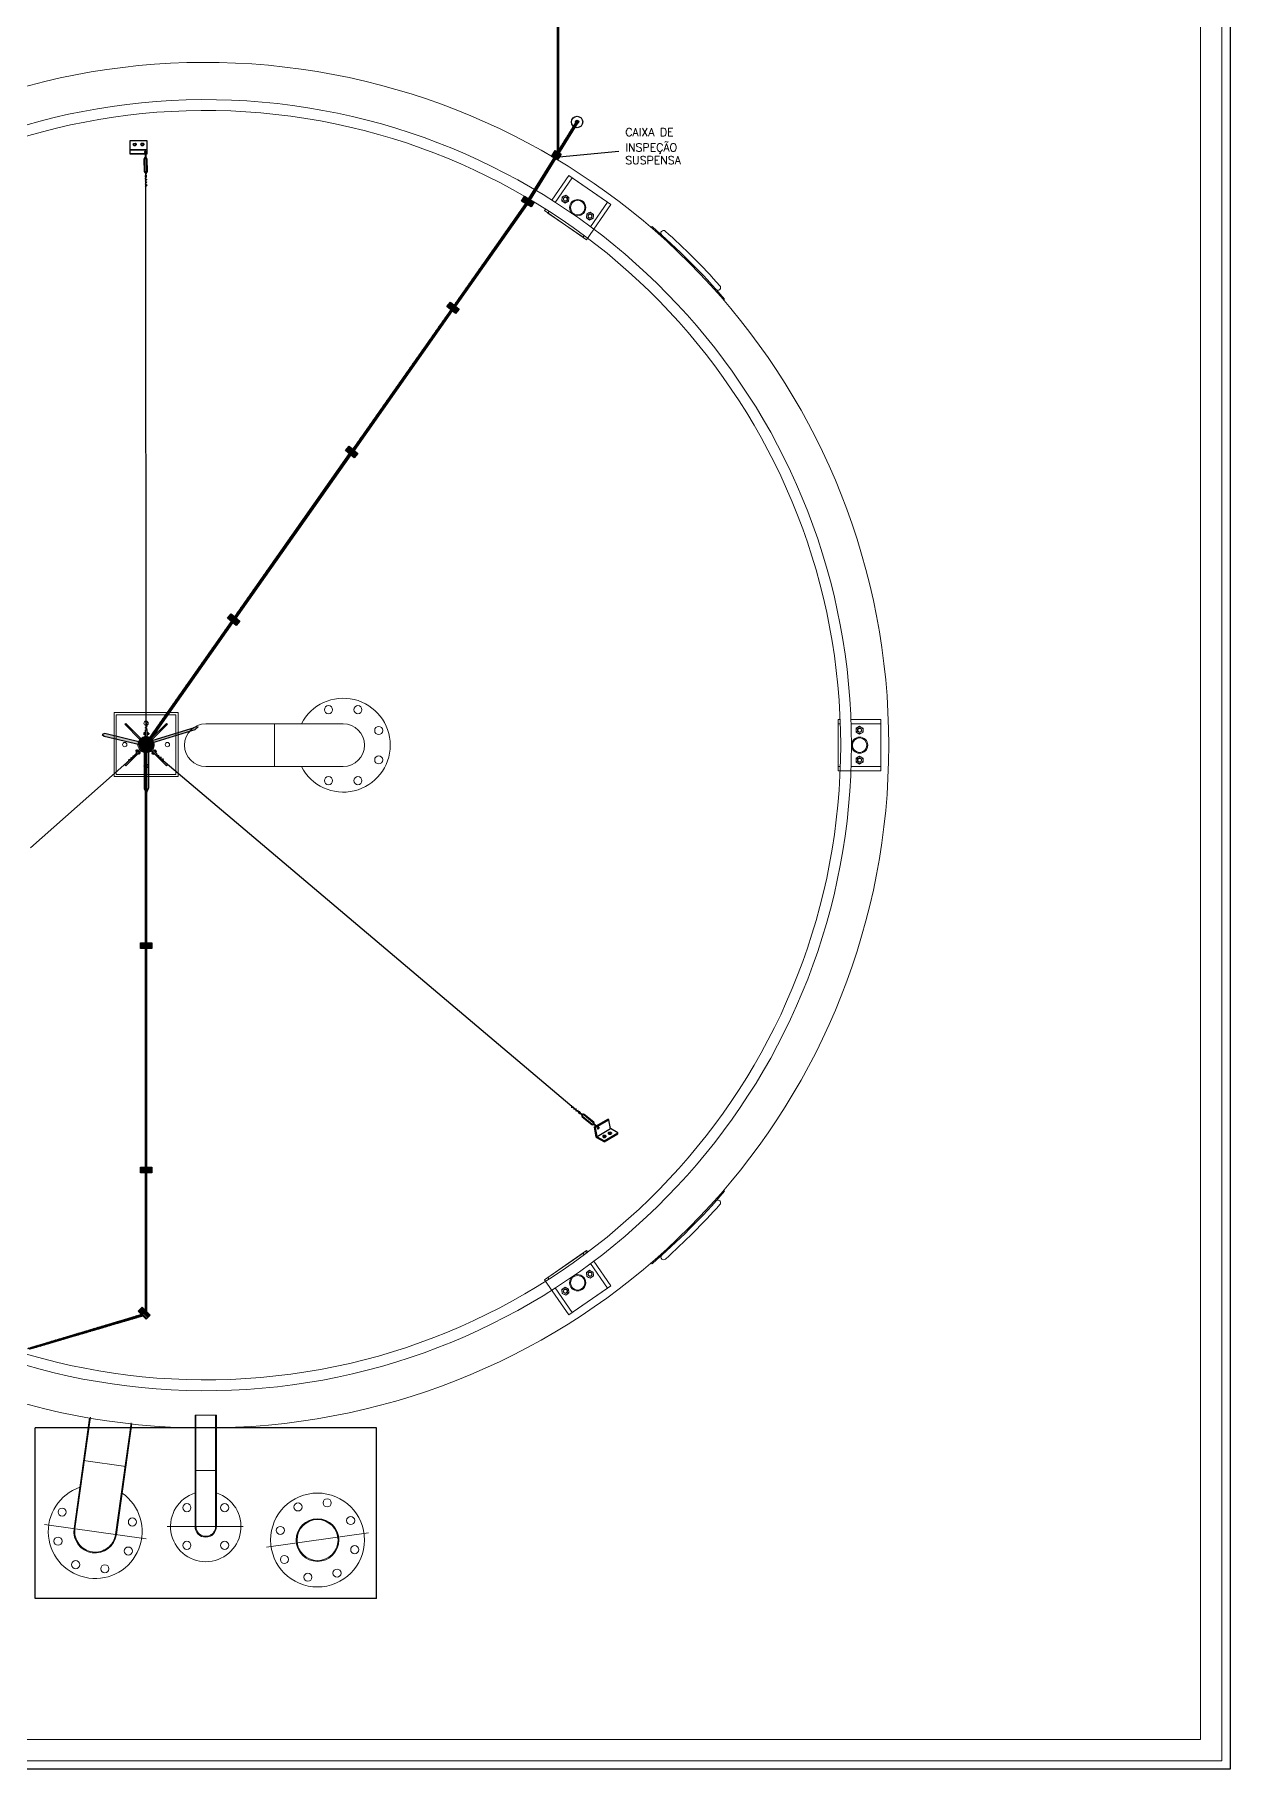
# Model space of a CAD drawing. Header units: millimetres. Extents: x 100 to 940, y 100 to 694.
# Drawn here: x 421.7 to 526.7, y 452.6 to 605 of the extents above; entities that cross this region are included whole.
import ezdxf

# ---------------------------------------------------------------- set-up
doc = ezdxf.new("R2010")
doc.units = ezdxf.units.MM
doc.linetypes.add('DASHDOT', pattern=[25.4, 12.7, -6.35, 0, -6.35])
doc.linetypes.add('HIDDEN', pattern=[9.525, 6.35, -3.175])
for name, color, linetype in [('15', 1, 'Continuous'), ('25', 2, 'Continuous'), ('VISTA', 122, 'Continuous')]:
    doc.layers.add(name, color=color, linetype=linetype)
for name, color, linetype, lineweight in [('EIXO', 10, 'DASHDOT', 5), ('EQUIP', 200, 'Continuous', 15), ('GURDA-CORPO-COR', 150, 'Continuous', 15), ('HATCH', 252, 'Continuous', 15), ('LINPROJ', 10, 'HIDDEN', 13), ('PEÇAS', 150, 'Continuous', 15)]:
    doc.layers.add(name, color=color, linetype=linetype, lineweight=lineweight)
doc.styles.add('25CL', font='ROMANS.shx', dxfattribs={"height": 2.5})
pattern_1 = [(45, (0, 307.841298), (-0.01122532015, 0.01122532015), [])]

# ---------------------------------------------------------------- blocks, each defined once
blk = doc.blocks.new('*X19')
at = {"color": 0, "linetype": 'ByBlock'}
for p, q in [((387.03, 152.6), (387.03, 152.67)), ((387.04, 152.6), (387.04, 152.67)), ((387.05, 152.6), (387.05, 152.67)), ((387.07, 152.6), (387.07, 152.67)), ((387.08, 152.6), (387.08, 152.67))]:
    blk.add_line(p, q, dxfattribs=at)

msp = doc.modelspace()

# ---------------------------------------------------------------- hatches: boundary and pattern name
h = msp.add_hatch(color=2)
h.dxf.hatch_style = 1
h.paths.add_polyline_path([(467.735, 632.671, 1), (467.635, 632.671, 1)])
h.paths.add_polyline_path([(467.735, 632.671, -1), (467.635, 632.671), (467.635, 632.571), (467.735, 632.571)])
h.paths.add_polyline_path([(467.735, 632.571), (467.635, 632.571), (467.635, 631.821), (467.735, 631.821)])
h.paths.add_polyline_path([(400.236, 480.974), (405.945, 480.974), (405.945, 482.028), (400.236, 482.028)], flags=9)
h.paths.add_polyline_path([(400.144, 481.772), (405.669, 481.772), (405.669, 483.379), (400.144, 483.379)], flags=9)
h.paths.add_polyline_path([(400.236, 483.445), (405.476, 483.445), (405.476, 484.5), (400.236, 484.5)], flags=9)
h.paths.add_polyline_path([(473.409, 593.445), (479.118, 593.445), (479.118, 594.5), (473.409, 594.5)], flags=9)
h.paths.add_polyline_path([(473.317, 594.244), (478.842, 594.244), (478.842, 595.851), (473.317, 595.851)], flags=9)
h.paths.add_polyline_path([(473.409, 595.917), (478.649, 595.917), (478.649, 596.971), (473.409, 596.971)], flags=9)
h.paths.add_polyline_path([(424.974, 615.63), (448.769, 615.63), (448.769, 618.442), (424.974, 618.442)], flags=9)
h = msp.add_hatch()
h.set_pattern_fill('ANSI31', color=0, scale=0.005)
h.set_pattern_definition(pattern_1)
h.paths.add_polyline_path([(469.056, 596.932, -0.0231752), (469.02, 596.961), (467.625, 594.706), (467.684, 594.671)])
h = msp.add_hatch()
h.set_pattern_fill('ANSI31', color=0, scale=0.005)
h.set_pattern_definition(pattern_1)
h.paths.add_polyline_path([(469.142, 596.882, -0.0501331), (469.056, 596.932), (467.684, 594.671), (467.769, 594.619)])
h = msp.add_hatch()
h.set_pattern_fill('ANSI31', color=0, scale=0.005)
h.set_pattern_definition(pattern_1)
h.paths.add_polyline_path([(469.367, 597.188, -0.3255189), (469.213, 597.274), (469.02, 596.961, 0.0231752), (469.056, 596.932), (469.057, 596.934), (469.142, 596.882, 0.0154288), (469.171, 596.87)])
h = msp.add_hatch()
h.set_pattern_fill('ANSI31', color=0, scale=0.005)
h.set_pattern_definition(pattern_1)
h.paths.add_polyline_path([(469.421, 597.274, -0.6918446), (469.255, 597.337, -0.0137498), (469.255, 597.342), (469.213, 597.274, 0.3255189), (469.367, 597.188)])
h = msp.add_hatch()
h.set_pattern_fill('ANSI31', color=0, scale=0.005)
h.set_pattern_definition(pattern_1)
h.paths.add_polyline_path([(469.444, 597.337, 1), (469.255, 597.337, 1)])
h = msp.add_hatch(color=2)
h.dxf.hatch_style = 1
h.paths.add_polyline_path([(467.625, 594.706), (467.429, 594.826), (467.116, 594.314), (467.309, 594.196)])
h = msp.add_hatch()
h.set_pattern_fill('ANSI31', color=0, scale=0.005)
h.set_pattern_definition(pattern_1)
h.paths.add_polyline_path([(467.684, 594.671), (467.625, 594.706), (467.309, 594.196), (467.372, 594.158)])
h = msp.add_hatch()
h.set_pattern_fill('ANSI31', color=0, scale=0.005)
h.set_pattern_definition(pattern_1)
h.paths.add_polyline_path([(467.769, 594.619), (467.684, 594.671), (467.372, 594.158), (467.407, 594.136, -0.0002465), (467.458, 594.106)])
h = msp.add_hatch(color=2)
h.dxf.hatch_style = 1
h.paths.add_polyline_path([(467.941, 594.514), (467.775, 594.615), (467.46, 594.105, -0.000824), (467.63, 594.003)])
h = msp.add_hatch()
h.set_pattern_fill('ANSI31', color=0, scale=0.005)
h.set_pattern_definition(pattern_1)
h.paths.add_polyline_path([(467.46, 594.104), (467.407, 594.136, 0.0004795), (467.308, 594.195), (465.586, 591.41, -0.0007777), (465.737, 591.32)])
h = msp.add_hatch()
h.set_pattern_fill('ANSI31', scale=0.005)
h.paths.add_polyline_path([(458.389, 580.733), (458.258, 580.841), (458.245, 580.822), (449.641, 568.585), (449.772, 568.477)])
h.paths.add_polyline_path([(464.968, 590.087), (464.824, 590.175), (458.547, 581.251), (458.677, 581.143)])
h.paths.add_polyline_path([(449.462, 568.084), (449.331, 568.193), (439.25, 553.856), (439.381, 553.747)])
h = msp.add_hatch()
h.set_pattern_fill('ANSI31', color=0, scale=0.005)
h.set_pattern_definition(pattern_1)
h.paths.add_polyline_path([(465.737, 591.32, 0.0007777), (465.586, 591.41), (465.085, 590.601), (465.156, 590.558, -0.0004184), (465.236, 590.51)])
h = msp.add_hatch()
h.set_pattern_fill('ANSI31', scale=0.005)
h.paths.add_polyline_path([(439.094, 553.336), (438.963, 553.444), (433.33, 545.432), (433.537, 545.432)])
h = msp.add_hatch()
h.set_pattern_fill('ANSI31', scale=0.005)
h.paths.add_polyline_path([(433.405, 545.244), (433.198, 545.244), (431.802, 543.259, -0.0597594), (431.944, 543.166)])
h.paths.add_polyline_path([(433.537, 545.432), (433.33, 545.432), (433.198, 545.244), (433.405, 545.244)])
h.paths.add_polyline_path([(431.802, 543.259), (431.758, 543.196, -0.0668613), (431.901, 543.104), (431.944, 543.166, 0.0597594)])
h = msp.add_hatch(color=2)
h.dxf.hatch_style = 1
h.paths.add_polyline_path([(430.821, 542.872), (428.862, 543.351), (428.862, 543.116), (430.776, 542.659, -0.0770142)])
h.paths.add_polyline_path([(430.894, 542.854), (430.821, 542.872, 0.0770142), (430.776, 542.659), (430.85, 542.641, -0.0860641)])
h.paths.add_polyline_path([(428.862, 543.351), (428.674, 543.396), (428.674, 543.161), (428.862, 543.116)])
h.paths.add_polyline_path([(428.674, 543.396), (427.876, 543.591), (427.628, 543.514), (427.803, 543.37), (428.674, 543.161)])
h = msp.add_hatch(color=2)
h.dxf.hatch_style = 1
h.paths.add_polyline_path([(432.124, 542.619, 1), (430.849, 542.619, 1)])
h = msp.add_hatch(color=2)
h.dxf.hatch_style = 1
h.paths.add_polyline_path([(432.092, 542.82), (432.164, 542.842, 0.0618973), (432.089, 543.001), (432.014, 542.978, -0.0694686)])
h = msp.add_hatch(color=2)
h.dxf.hatch_style = 1
h.paths.add_polyline_path([(434.112, 543.438), (434.112, 543.617), (432.089, 543.001, -0.0618973), (432.164, 542.842)])
h.paths.add_polyline_path([(434.299, 543.674), (434.112, 543.617), (434.112, 543.438), (434.299, 543.495)])
h.paths.add_polyline_path([(435.796, 543.953), (436.074, 544.187), (435.735, 544.112), (434.299, 543.674), (434.299, 543.495)])
h = msp.add_hatch(color=2)
h.dxf.hatch_style = 1
h.paths.add_polyline_path([(431.743, 541.954, -0.1520077), (431.32, 541.927), (431.32, 540.83, -0.7870937), (431.674, 540.744, -0.7870937), (431.32, 540.659), (431.32, 539.994), (431.743, 539.994)])
h.paths.add_polyline_path([(431.32, 540.83), (431.32, 540.659, 0.7870937), (431.674, 540.744, 0.7870937)], flags=17)
h.paths.add_polyline_path([(431.743, 539.994), (431.32, 539.994), (431.32, 539.807), (431.743, 539.807)])
h.paths.add_polyline_path([(431.743, 539.807), (431.32, 539.807), (431.32, 538.732), (431.521, 538.342), (431.743, 538.849)])
h.paths.add_polyline_path([(431.743, 542.036, -0.1710132), (431.32, 542.004), (431.32, 541.927, 0.1520077), (431.743, 541.954)])
h = msp.add_hatch()
h.set_pattern_fill('ANSI31', scale=0.005)
h.paths.add_polyline_path([(431.193, 492.417), (431.073, 492.537), (421.104, 489.553), (421.276, 489.501)])
h.paths.add_polyline_path([(431.547, 504.984), (431.427, 504.984), (431.427, 492.891), (431.547, 492.771)])
h.paths.add_polyline_path([(431.547, 524.716), (431.427, 524.716), (431.427, 505.484), (431.547, 505.484)])
h.paths.add_polyline_path([(431.547, 538.401), (431.521, 538.342), (431.427, 538.526), (431.427, 525.216), (431.547, 525.216)])
at = {"layer": 'HATCH'}
h = msp.add_hatch(dxfattribs=at)
h.set_pattern_fill('ANSI32', color=256, scale=0.0075, style=0)
h.set_pattern_definition([(45, (-25136.61972, -5665.18466), (-0.05051394068, 0.05051394068), []), (45, (-25136.58604, -5665.18466), (-0.05051394068, 0.05051394068), [])])
h.paths.add_polyline_path([(431.487, 543.332, 0.4142136), (430.774, 542.619), (430.849, 542.619, -0.4142136), (431.487, 543.257)])
h.paths.add_polyline_path([(431.487, 543.332), (431.487, 543.257, -0.4142136), (432.124, 542.619), (432.199, 542.619, 0.4142136)])
edge = h.paths.add_edge_path()
edge.add_line((431.972, 542.206), (432.016, 542.246))
edge.add_line((432.016, 542.246), (432.061, 542.197))
edge.add_arc((431.487, 542.619), 0.713, 323.67011, 360)
edge.add_line((432.199, 542.619), (432.124, 542.619))
edge.add_arc((431.487, 542.619), 0.637, -40.47194, 0, ccw=False)
edge = h.paths.add_edge_path()
edge.add_line((431.982, 542.107), (431.931, 542.162))
edge.add_arc((431.487, 542.619), 0.637, 270, 314.15827, ccw=False)
edge.add_line((431.487, 541.982), (431.487, 541.907))
edge.add_arc((431.487, 542.619), 0.713, 270, 314.02392)
edge = h.paths.add_edge_path()
edge.add_line((431.048, 542.157), (430.997, 542.102))
edge.add_arc((431.487, 542.619), 0.713, 226.5744, 270)
edge.add_line((431.487, 541.907), (431.487, 541.982))
edge.add_arc((431.487, 542.619), 0.638, 226.47531, 270, ccw=False)

# ---------------------------------------------------------------- linework, layer by layer
at = {"color": 2}
for p, q in [((467.635, 594.7), (467.635, 632.671)), ((467.735, 594.639), (467.735, 632.671)), ((469.287, 597.392), (465.085, 590.601)), ((469.428, 597.286), (465.234, 590.507)), ((469.057, 596.934), (467.372, 594.158)), ((469.142, 596.882), (467.458, 594.106)), ((469.057, 596.934), (469.142, 596.882)), ((430.086, 594.578), (431.564, 594.578)), ((467.372, 594.158), (467.418, 594.069)), ((431.487, 543.907), (431.467, 592.478)), ((464.824, 590.175), (458.547, 581.251)), ((464.968, 590.087), (458.677, 581.143)), ((464.999, 590.302), (464.573, 590.563)), ((464.573, 590.563), (465.426, 590.041)), ((465.051, 590.387), (464.625, 590.649)), ((464.625, 590.649), (465.478, 590.126)), ((458.258, 580.841), (449.641, 568.585)), ((458.421, 580.966), (458.035, 581.284)), ((458.035, 581.284), (458.806, 580.647)), ((458.484, 581.043), (458.099, 581.361)), ((458.099, 581.361), (458.87, 580.725)), ((458.258, 580.841), (458.245, 580.822)), ((458.547, 581.25), (458.612, 581.196)), ((458.389, 580.733), (449.772, 568.477)), ((458.389, 580.733), (458.379, 580.718)), ((449.511, 568.304), (449.125, 568.622)), ((449.125, 568.622), (449.896, 567.985)), ((449.574, 568.381), (449.189, 568.699)), ((449.189, 568.699), (449.96, 568.063)), ((449.331, 568.193), (439.25, 553.856)), ((449.462, 568.084), (439.381, 553.747)), ((438.963, 553.444), (431.758, 543.196)), ((439.142, 553.556), (438.757, 553.874)), ((438.757, 553.874), (439.528, 553.238)), ((439.206, 553.633), (438.82, 553.951)), ((438.82, 553.951), (439.591, 553.315)), ((439.094, 553.336), (431.171, 542.066)), ((427.876, 543.591), (427.628, 543.514)), ((427.628, 543.514), (427.803, 543.37)), ((427.803, 543.37), (430.94, 542.619)), ((431.073, 542.811), (427.876, 543.591)), ((431.427, 543.907), (431.546, 543.907)), ((431.427, 543.257), (431.547, 543.257)), ((431.72, 542.888), (435.735, 544.112)), ((431.994, 542.79), (435.796, 543.953)), ((436.074, 544.187), (435.735, 544.112)), ((435.796, 543.953), (436.074, 544.187)), ((430.567, 541.722), (421.349, 533.544)), ((430.611, 541.681), (430.523, 541.762)), ((431.051, 542.16), (430.963, 542.241)), ((431.32, 542.196), (431.32, 538.732)), ((431.427, 525.216), (431.427, 541.985)), ((431.547, 525.216), (431.547, 541.985)), ((431.743, 538.849), (431.743, 542.257)), ((432.016, 542.246), (431.928, 542.165)), ((432.458, 541.77), (432.371, 541.689)), ((432.414, 541.729), (469.487, 510.349)), ((431.32, 538.732), (431.521, 538.342)), ((431.521, 538.342), (431.743, 538.849)), ((431.492, 525.016), (430.992, 525.016)), ((430.992, 525.016), (431.992, 525.016)), ((431.492, 524.916), (430.992, 524.916)), ((430.992, 524.916), (431.992, 524.916)), ((431.427, 505.484), (431.427, 524.716)), ((431.547, 505.484), (431.547, 524.716)), ((431.491, 505.284), (430.991, 505.284)), ((430.991, 505.284), (431.991, 505.284)), ((431.491, 505.184), (430.991, 505.184)), ((430.991, 505.184), (431.991, 505.184)), ((431.427, 492.891), (431.427, 504.984)), ((431.547, 492.771), (431.547, 504.984)), ((421.104, 489.553), (431.073, 492.537)), ((431.194, 492.417), (421.276, 489.501)), ((431.275, 492.619), (430.921, 492.972)), ((430.921, 492.972), (431.628, 492.265)), ((431.346, 492.689), (430.992, 493.043)), ((430.992, 493.043), (431.699, 492.336))]:
    msp.add_line(p, q, dxfattribs=at)
at = {"color": 1}
for p, q in [((464.519, 590.476), (465.372, 589.953)), ((464.573, 590.563), (465.426, 590.041)), ((464.625, 590.649), (465.478, 590.126)), ((464.679, 590.736), (465.532, 590.214)), ((457.969, 581.205), (458.74, 580.568)), ((458.035, 581.284), (458.806, 580.647)), ((458.099, 581.361), (458.87, 580.725)), ((458.164, 581.441), (458.935, 580.804)), ((449.125, 568.622), (449.896, 567.985)), ((449.189, 568.699), (449.96, 568.063)), ((449.254, 568.779), (450.025, 568.142)), ((449.059, 568.543), (449.83, 567.906)), ((438.691, 553.795), (439.462, 553.158)), ((438.757, 553.874), (439.528, 553.238)), ((438.82, 553.951), (439.591, 553.315)), ((438.886, 554.031), (439.657, 553.394)), ((430.992, 525.119), (431.992, 525.119)), ((430.992, 525.016), (431.992, 525.016)), ((430.992, 524.916), (431.992, 524.916)), ((430.992, 524.813), (431.992, 524.813)), ((430.991, 505.387), (431.991, 505.387)), ((430.991, 505.284), (431.991, 505.284)), ((430.991, 505.184), (431.991, 505.184)), ((430.991, 505.081), (431.991, 505.081)), ((430.848, 492.899), (431.556, 492.192)), ((430.921, 492.972), (431.628, 492.265)), ((430.992, 493.043), (431.699, 492.336)), ((431.065, 493.116), (431.772, 492.409))]:
    msp.add_line(p, q, dxfattribs=at)
at = {"color": 2}
for points in [[(430.086, 595.713), (431.564, 595.713), (431.564, 594.893), (430.086, 594.893)], [(430.086, 594.893), (431.564, 594.893), (431.564, 594.495), (430.086, 594.495)], [(467.429, 594.826), (467.941, 594.514), (467.629, 594.001), (467.116, 594.314)], [(464.468, 590.393), (464.73, 590.819), (465.582, 590.297), (465.321, 589.87)], [(457.908, 581.13), (458.226, 581.516), (458.997, 580.879), (458.679, 580.493)], [(448.998, 568.468), (449.316, 568.854), (450.087, 568.217), (449.769, 567.831)], [(438.629, 553.72), (438.948, 554.106), (439.719, 553.469), (439.4, 553.083)], [(430.992, 524.716), (430.992, 525.216), (431.992, 525.216), (431.992, 524.716)], [(430.991, 504.984), (430.991, 505.484), (431.991, 505.484), (431.991, 504.984)], [(430.78, 492.831), (431.133, 493.184), (431.841, 492.477), (431.487, 492.124)]]:
    msp.add_lwpolyline(points, close=True, dxfattribs=at)
for radius in [0.5, 0.15, 0.0946]:
    msp.add_circle((469.35, 597.337), radius, dxfattribs=at)
at = {"layer": '15', "color": 1}
msp.add_line((473.017, 594.734), (467.785, 594.258), dxfattribs=at)
at = {"layer": '15', "linetype": 'Continuous', "ltscale": 0.05}
for p, q in [((431.321, 543.683), (431.429, 543.683)), ((431.321, 543.48), (431.321, 543.683)), ((431.321, 543.48), (431.321, 543.683)), ((431.321, 543.683), (431.429, 543.683)), ((431.429, 543.643), (431.321, 543.643)), ((431.321, 543.643), (431.429, 543.643)), ((431.429, 543.52), (431.321, 543.52)), ((431.321, 543.52), (431.429, 543.52)), ((431.429, 543.48), (431.321, 543.48)), ((431.429, 543.48), (431.321, 543.48)), ((431.65, 543.681), (431.549, 543.681)), ((431.549, 543.642), (431.65, 543.642)), ((431.549, 543.642), (431.65, 543.642)), ((431.549, 543.516), (431.65, 543.516)), ((431.552, 543.477), (431.65, 543.477)), ((431.65, 543.476), (431.65, 543.681)), ((431.65, 543.623), (431.734, 543.623)), ((431.734, 543.623), (431.65, 543.623)), ((431.67, 543.539), (431.65, 543.539)), ((431.65, 543.539), (431.733, 543.539)), ((431.665, 543.539), (431.665, 543.622)), ((431.665, 543.539), (431.665, 543.622)), ((431.734, 543.539), (431.67, 543.539)), ((431.675, 543.539), (431.675, 543.623)), ((431.69, 543.539), (431.69, 543.623)), ((431.704, 543.539), (431.704, 543.623)), ((431.718, 543.539), (431.718, 543.623)), ((430.639, 542.042), (430.578, 542.098)), ((430.578, 542.098), (430.639, 542.042)), ((430.645, 542.149), (430.589, 542.088)), ((430.656, 542.14), (430.599, 542.078)), ((430.738, 542.149), (430.6, 541.998)), ((430.6, 541.998), (430.674, 541.93)), ((430.667, 542.13), (430.61, 542.068)), ((430.677, 542.12), (430.621, 542.059)), ((430.701, 541.959), (430.626, 542.028)), ((430.701, 541.959), (430.626, 542.028)), ((430.684, 542.113), (430.628, 542.052)), ((430.684, 542.113), (430.628, 542.052)), ((430.634, 542.16), (430.681, 542.117)), ((430.696, 542.103), (430.635, 542.159)), ((430.681, 542.117), (430.696, 542.103)), ((430.785, 542.052), (430.711, 542.12)), ((430.81, 542.082), (430.737, 542.149)), ((430.84, 541.774), (430.761, 541.847)), ((430.84, 541.774), (430.761, 541.847)), ((430.788, 541.877), (430.867, 541.803)), ((430.867, 541.803), (430.788, 541.877)), ((430.978, 541.924), (430.84, 541.774)), ((430.978, 541.924), (430.84, 541.774)), ((430.872, 541.967), (430.951, 541.894)), ((430.951, 541.894), (430.872, 541.967)), ((430.898, 541.997), (430.978, 541.924)), ((430.898, 541.997), (430.978, 541.924)), ((431.983, 541.831), (432.03, 541.875)), ((432.044, 541.888), (431.984, 541.832)), ((431.994, 541.842), (432.051, 541.78)), ((432.074, 542), (432.002, 541.933)), ((432.002, 541.934), (432.141, 541.784)), ((432.005, 541.851), (432.062, 541.79)), ((432.015, 541.861), (432.072, 541.8)), ((432.026, 541.871), (432.083, 541.81)), ((432.103, 541.973), (432.029, 541.905)), ((432.03, 541.875), (432.044, 541.888)), ((432.034, 541.877), (432.09, 541.817)), ((432.034, 541.877), (432.09, 541.817)), ((432.101, 541.827), (432.04, 541.77)), ((432.04, 541.77), (432.101, 541.827)), ((432.188, 541.882), (432.114, 541.813)), ((432.188, 541.882), (432.114, 541.813)), ((432.141, 541.784), (432.215, 541.852)), ((432.166, 542.081), (432.245, 542.155)), ((432.166, 542.081), (432.245, 542.155)), ((432.194, 542.053), (432.273, 542.126)), ((432.273, 542.126), (432.194, 542.053)), ((432.245, 542.155), (432.384, 542.006)), ((432.245, 542.155), (432.384, 542.006)), ((432.277, 541.962), (432.357, 542.036)), ((432.357, 542.036), (432.277, 541.962)), ((432.384, 542.006), (432.304, 541.933)), ((432.384, 542.006), (432.304, 541.933))]:
    msp.add_line(p, q, dxfattribs=at)
at = {"layer": '25'}
for p, q in [((430.348, 595.41), (430.417, 595.461)), ((430.419, 595.342), (430.348, 595.41)), ((430.348, 595.41), (430.35, 595.336)), ((430.42, 595.268), (430.35, 595.336)), ((430.42, 595.268), (430.35, 595.336)), ((430.417, 595.461), (430.559, 595.464)), ((430.419, 595.342), (430.562, 595.345)), ((430.419, 595.342), (430.42, 595.268)), ((430.42, 595.268), (430.563, 595.271)), ((430.63, 595.416), (430.559, 595.464)), ((430.562, 595.345), (430.63, 595.416)), ((430.562, 595.345), (430.563, 595.271)), ((430.563, 595.271), (430.631, 595.342)), ((430.63, 595.416), (430.631, 595.342)), ((431.015, 595.412), (431.083, 595.463)), ((431.085, 595.344), (431.015, 595.412)), ((431.015, 595.412), (431.016, 595.338)), ((431.087, 595.27), (431.016, 595.338)), ((431.087, 595.27), (431.016, 595.338)), ((431.083, 595.463), (431.226, 595.466)), ((431.085, 595.344), (431.228, 595.347)), ((431.085, 595.344), (431.087, 595.27)), ((431.087, 595.27), (431.229, 595.273)), ((431.296, 595.417), (431.226, 595.466)), ((431.228, 595.347), (431.296, 595.417)), ((431.228, 595.347), (431.229, 595.273)), ((431.229, 595.273), (431.297, 595.343)), ((431.296, 595.417), (431.297, 595.343)), ((431.409, 594.626), (431.403, 594.661)), ((431.427, 594.605), (431.409, 594.626)), ((431.445, 594.627), (431.427, 594.605)), ((431.445, 594.627), (431.449, 594.657)), ((431.407, 594.495), (431.413, 594.215)), ((431.419, 594.173), (431.414, 594.137)), ((431.414, 594.137), (431.414, 594.155)), ((431.436, 594.195), (431.419, 594.173)), ((431.454, 594.174), (431.436, 594.195)), ((431.452, 594.495), (431.458, 594.216)), ((431.454, 594.174), (431.46, 594.144)), ((431.46, 594.144), (431.46, 594.156)), ((431.475, 592.477), (431.39, 592.368)), ((431.39, 592.368), (431.561, 592.278)), ((431.561, 592.278), (431.395, 592.148)), ((431.395, 592.148), (431.562, 592.042)), ((431.562, 592.042), (431.409, 591.893)), ((431.409, 591.893), (431.571, 591.791)), ((431.571, 591.791), (431.42, 591.611)), ((431.448, 592.898), (431.442, 592.933)), ((431.442, 592.933), (431.442, 592.916)), ((431.443, 592.856), (431.445, 592.775)), ((431.466, 592.877), (431.448, 592.898)), ((431.483, 592.899), (431.466, 592.877)), ((431.471, 592.672), (431.469, 592.753)), ((431.483, 592.899), (431.487, 592.929)), ((431.487, 592.929), (431.488, 592.917)), ((431.489, 592.857), (431.491, 592.776)), ((431.412, 544.11), (431.585, 544.232)), ((431.424, 544.346), (431.584, 544.486)), ((431.585, 544.232), (431.424, 544.346)), ((431.428, 544.597), (431.516, 544.69)), ((431.584, 544.486), (431.428, 544.597)), ((431.578, 544.012), (431.412, 544.11)), ((431.487, 543.907), (431.578, 544.012)), ((429.977, 541.205), (430.001, 541.342)), ((430.001, 541.342), (430.182, 541.275)), ((430.182, 541.275), (430.167, 541.486)), ((430.167, 541.486), (430.358, 541.434)), ((430.358, 541.434), (430.365, 541.646)), ((430.365, 541.646), (430.55, 541.595)), ((430.55, 541.595), (430.567, 541.722)), ((432.433, 541.608), (432.413, 541.735)), ((432.616, 541.663), (432.433, 541.608)), ((432.627, 541.451), (432.616, 541.663)), ((432.817, 541.507), (432.627, 541.451)), ((432.806, 541.295), (432.817, 541.507)), ((432.986, 541.365), (432.806, 541.295)), ((433.012, 541.229), (432.986, 541.365)), ((468.896, 510.713), (468.856, 510.945)), ((469.078, 510.771), (468.896, 510.713)), ((469.093, 510.559), (469.078, 510.771)), ((469.282, 510.618), (469.093, 510.559)), ((469.274, 510.406), (469.282, 510.618)), ((469.453, 510.479), (469.274, 510.406)), ((469.481, 510.343), (469.453, 510.479)), ((469.633, 510.221), (469.696, 510.17)), ((469.762, 510.087), (469.699, 510.138)), ((469.791, 510.123), (469.728, 510.173)), ((469.792, 510.092), (469.82, 510.092)), ((469.798, 510.065), (469.792, 510.092)), ((469.798, 510.065), (469.818, 510.042)), ((469.818, 510.042), (469.809, 510.049)), ((469.82, 510.092), (469.851, 510.074)), ((469.851, 510.074), (469.837, 510.085)), ((470.789, 509.263), (470.763, 509.277)), ((470.763, 509.277), (470.772, 509.27)), ((470.787, 509.316), (470.801, 509.306)), ((470.812, 509.29), (470.787, 509.316)), ((470.789, 509.263), (470.817, 509.263)), ((470.817, 509.263), (470.812, 509.29)), ((471.014, 509.075), (470.819, 509.232)), ((471.032, 509.119), (470.847, 509.268)), ((470.876, 509.022), (472.05, 509.7)), ((470.964, 508.971), (472.139, 509.649)), ((472.139, 509.649), (472.05, 509.7)), ((472.279, 508.86), (472.139, 509.649)), ((471.034, 508.133), (470.876, 509.022)), ((470.964, 508.971), (470.876, 509.022)), ((471.104, 508.182), (470.964, 508.971)), ((471.717, 507.706), (471.071, 508.079)), ((471.102, 508.193), (472.277, 508.871)), ((471.717, 507.796), (471.142, 508.128)), ((471.164, 508.96), (471.158, 508.987)), ((471.158, 508.987), (471.186, 508.987)), ((471.164, 508.96), (471.184, 508.937)), ((471.184, 508.937), (471.178, 508.942)), ((471.186, 508.987), (471.217, 508.969)), ((471.217, 508.969), (471.199, 508.984)), ((471.601, 508.238), (471.67, 508.288)), ((471.67, 508.169), (471.601, 508.238)), ((471.601, 508.238), (471.601, 508.164)), ((471.67, 508.095), (471.601, 508.164)), ((471.67, 508.095), (471.601, 508.164)), ((471.67, 508.288), (471.813, 508.288)), ((471.67, 508.169), (471.67, 508.095)), ((471.67, 508.169), (471.813, 508.169)), ((471.67, 508.095), (471.813, 508.095)), ((471.717, 507.796), (472.928, 508.495)), ((471.717, 507.706), (472.928, 508.405)), ((471.717, 507.706), (471.717, 507.796)), ((471.882, 508.238), (471.813, 508.288)), ((471.813, 508.169), (471.882, 508.238)), ((471.813, 508.169), (471.813, 508.095)), ((471.813, 508.095), (471.882, 508.164)), ((471.882, 508.238), (471.882, 508.164)), ((472.083, 508.517), (472.152, 508.566)), ((472.152, 508.447), (472.083, 508.517)), ((472.083, 508.517), (472.083, 508.443)), ((472.152, 508.373), (472.083, 508.443)), ((472.152, 508.373), (472.083, 508.443)), ((472.152, 508.566), (472.295, 508.566)), ((472.152, 508.447), (472.295, 508.447)), ((472.152, 508.447), (472.152, 508.373)), ((472.152, 508.373), (472.295, 508.373)), ((472.928, 508.495), (472.277, 508.871)), ((472.365, 508.517), (472.295, 508.566)), ((472.295, 508.447), (472.365, 508.517)), ((472.295, 508.447), (472.295, 508.373)), ((472.295, 508.373), (472.365, 508.443)), ((472.365, 508.517), (472.365, 508.443)), ((472.928, 508.405), (472.928, 508.495))]:
    msp.add_line(p, q, dxfattribs=at)
at = {"layer": '25', "linetype": 'Continuous', "ltscale": 0.05}
for p, q in [((431.427, 543.257), (431.427, 543.907)), ((431.546, 543.907), (431.547, 543.257)), ((430.523, 541.762), (430.963, 542.241)), ((431.051, 542.16), (430.611, 541.681)), ((432.371, 541.689), (431.928, 542.165)), ((432.016, 542.246), (432.458, 541.77))]:
    msp.add_line(p, q, dxfattribs=at)
at = {"layer": '25'}
for points in [[(431.524, 594.669, 0.1531379), (431.523, 594.688, 0.106889), (431.507, 594.711, 0.0739423), (431.484, 594.728, 0.0605228), (431.45, 594.74, 0.0605228), (431.415, 594.744, 0.0739423), (431.386, 594.74, 0.106889), (431.362, 594.726, 0.1531379), (431.352, 594.709, 0.1531379), (431.353, 594.69, 0.106889), (431.368, 594.667, 0.0462038), (431.383, 594.656, 0.0605228)], [(431.421, 594.639, 0.0079902), (431.426, 594.638, 0.0605228), (431.461, 594.634, 0.0739423), (431.49, 594.638, 0.106889), (431.514, 594.652, 0.1531379), (431.524, 594.669, 0.1531379)], [(431.417, 594.155, 0.3392733), (431.36, 594.079), (431.385, 592.989, 0.3392733), (431.445, 592.915)], [(431.517, 594.082, 0.3378061), (431.457, 594.156)], [(431.486, 592.916, 0.3378061), (431.541, 592.993), (431.517, 594.082, 1.3535855)], [(469.81, 510.051, 0.3378061), (469.832, 509.959), (470.679, 509.274, 1.3535855)], [(470.8, 509.303, 0.3392733), (470.777, 509.396), (469.93, 510.081, 0.3392733), (469.835, 510.083)], [(470.679, 509.274, 0.3378061), (470.774, 509.271)], [(471.188, 508.97, 0.0079902), (471.185, 508.967, 0.0605228), (471.159, 508.942, 0.0739423), (471.143, 508.917, 0.106889), (471.138, 508.89, 0.1531379), (471.145, 508.872, 0.1531379)], [(471.145, 508.872, 0.1531379), (471.16, 508.86, 0.106889), (471.188, 508.857, 0.0739423), (471.216, 508.864, 0.0605228), (471.247, 508.882, 0.0605228), (471.273, 508.907, 0.0739423), (471.288, 508.932, 0.106889), (471.293, 508.959, 0.1531379), (471.287, 508.977, 0.1531379), (471.271, 508.988, 0.106889), (471.244, 508.992, 0.0462038), (471.226, 508.988, 0.0605228)]]:
    msp.add_lwpolyline(points, format="xyb", dxfattribs=at)
for points in [[(431.575, 594.083, 0.9999999), (431.302, 594.077), (431.327, 592.988, 1), (431.6, 592.994)], [(431.471, 592.672, 0.1387127), (431.447, 592.664, 0.1070784), (431.425, 592.642, 0.0803442), (431.412, 592.612, 0.0681271), (431.407, 592.573, 0.0681271), (431.413, 592.534, 0.0803442), (431.428, 592.504, 0.1070784), (431.451, 592.483, 0.1387127), (431.475, 592.477, 0.1387127), (431.498, 592.484, 0.1070784), (431.521, 592.507, 0.0803442), (431.534, 592.537, 0.0681271), (431.538, 592.576, 0.0681271), (431.532, 592.614, 0.0803442), (431.518, 592.644, 0.1070784), (431.494, 592.666, 0.1387127)], [(469.633, 510.221, 0.1387127), (469.642, 510.244, 0.1070784), (469.64, 510.275, 0.0803442), (469.625, 510.305, 0.0681271), (469.598, 510.333, 0.0681271), (469.565, 510.353, 0.0803442), (469.533, 510.361, 0.1070784), (469.501, 510.358, 0.1387127), (469.481, 510.343, 0.1387127), (469.472, 510.321, 0.1070784), (469.474, 510.289, 0.0803442), (469.489, 510.26, 0.0681271), (469.516, 510.231, 0.0681271), (469.549, 510.211, 0.0803442), (469.581, 510.203, 0.1070784), (469.613, 510.207, 0.1387127)], [(470.642, 509.229, 0.9999999), (470.814, 509.441), (469.967, 510.126, 1), (469.795, 509.914)]]:
    msp.add_lwpolyline(points, format="xyb", close=True, dxfattribs=at)
for centre, radius, start, end in [((431.426, 594.66), 0.0229, 353.60389, 177.5152), ((431.437, 594.139), 0.0229, 185.08844, 8.99976), ((431.465, 592.932), 0.0229, 353.60389, 177.5152), ((431.468, 592.776), 0.0228, 180.98838, 1.61526), ((469.714, 510.156), 0.0228, 50.71849, 231.34538), ((469.835, 510.057), 0.0229, 223.334, 47.24532), ((470.774, 509.298), 0.0229, 54.81855, 238.72987), ((471.11, 508.147), 0.0781, 190.06443, 240), ((471.181, 508.196), 0.0781, 190.06443, 240), ((471.201, 508.952), 0.0229, 223.334, 47.24532)]:
    msp.add_arc(centre, radius, start, end, dxfattribs=at)
at = {"layer": 'EIXO', "ltscale": 4}
for p, q in [((422.55, 474.091), (431.488, 472.834)), ((442.079, 472.092), (451.018, 473.348))]:
    msp.add_line(p, q, dxfattribs=at)
at = {"layer": 'EIXO', "ltscale": 2}
msp.add_line((433.346, 473.908), (440.017, 473.908), dxfattribs=at)
at = {"layer": 'EQUIP', "ltscale": 25.4}
for p, q in [((468.01, 590.411), (468.038, 590.756)), ((468.295, 590.214), (468.01, 590.411)), ((468.038, 590.756), (468.351, 590.905)), ((468.608, 590.362), (468.295, 590.214)), ((468.351, 590.905), (468.636, 590.708)), ((468.636, 590.708), (468.608, 590.362)), ((470.169, 588.918), (470.197, 589.263)), ((470.454, 588.721), (470.169, 588.918)), ((470.197, 589.263), (470.51, 589.412)), ((470.767, 588.869), (470.454, 588.721)), ((470.51, 589.412), (470.795, 589.215)), ((470.795, 589.215), (470.767, 588.869)), ((493.87, 544.057), (494.17, 544.23)), ((494.17, 544.23), (494.47, 544.057)), ((493.87, 543.71), (493.87, 544.057)), ((494.17, 543.537), (493.87, 543.71)), ((494.47, 543.71), (494.17, 543.537)), ((494.47, 544.057), (494.47, 543.71)), ((493.87, 541.432), (494.17, 541.605)), ((493.87, 541.085), (493.87, 541.432)), ((494.17, 541.605), (494.47, 541.432)), ((494.47, 541.432), (494.47, 541.085)), ((494.17, 540.912), (493.87, 541.085)), ((494.47, 541.085), (494.17, 540.912)), ((470.169, 496.224), (470.454, 496.421)), ((470.197, 495.878), (470.169, 496.224)), ((470.51, 495.73), (470.197, 495.878)), ((470.454, 496.421), (470.767, 496.273)), ((470.795, 495.927), (470.51, 495.73)), ((470.767, 496.273), (470.795, 495.927)), ((468.01, 494.731), (468.295, 494.928)), ((468.038, 494.385), (468.01, 494.731)), ((468.351, 494.237), (468.038, 494.385)), ((468.295, 494.928), (468.608, 494.779)), ((468.636, 494.434), (468.351, 494.237)), ((468.608, 494.779), (468.636, 494.434))]:
    msp.add_line(p, q, dxfattribs=at)
at = {"layer": 'EQUIP'}
for p, q in [((476.785, 587.396), (476.71, 587.312)), ((481.557, 582.623), (481.474, 582.548)), ((436.731, 544.446), (448.806, 544.446)), ((442.769, 544.446), (442.769, 540.696)), ((436.731, 540.696), (448.806, 540.696)), ((481.556, 502.518), (481.472, 502.593)), ((476.783, 497.745), (476.708, 497.829)), ((426.528, 483.445), (425.162, 473.724)), ((435.794, 483.695), (437.669, 483.696)), ((435.794, 473.908), (435.794, 483.695)), ((437.669, 473.908), (437.669, 483.696)), ((430.242, 482.923), (428.876, 473.202)), ((426.002, 479.702), (429.716, 479.18)), ((435.797, 478.82), (437.672, 478.821))]:
    msp.add_line(p, q, dxfattribs=at)
for points in [[(467.121, 590.47), (468.619, 592.635), (472.32, 590.075), (470.187, 586.991)], [(467.438, 590.268), (468.927, 592.421), (472.011, 590.288), (470.522, 588.135)], [(470.187, 586.991), (466.486, 589.551), (466.579, 589.686)], [(469.98, 587.351), (469.878, 587.204), (466.794, 589.337), (466.896, 589.484)], [(431.025, 543.162), (429.698, 544.488), (429.618, 544.409), (430.945, 543.082)], [(432.029, 543.082), (433.356, 544.409), (433.276, 544.488), (431.949, 543.162)], [(492.295, 540.321), (492.295, 544.821), (492.46, 544.821)], [(493.413, 544.821), (496.045, 544.821), (496.045, 540.321), (492.295, 540.321)], [(492.474, 540.696), (492.295, 540.696), (492.295, 544.446), (492.474, 544.446)], [(493.427, 544.446), (496.045, 544.446), (496.045, 540.696), (493.427, 540.696)], [(430.778, 541.831), (429.698, 540.751), (429.618, 540.83), (430.537, 541.749)], [(431.025, 542.077), (430.922, 541.975)], [(432.05, 541.977), (431.949, 542.077)], [(432.436, 541.75), (433.356, 540.83), (433.276, 540.751), (432.194, 541.833)], [(466.486, 495.591), (470.187, 498.151), (470.28, 498.016)], [(470.823, 497.231), (472.32, 495.067), (468.619, 492.507), (466.486, 495.591)], [(466.896, 495.658), (466.794, 495.805), (469.878, 497.938), (469.98, 497.791)], [(470.522, 497.007), (472.011, 494.853), (468.927, 492.72), (467.438, 494.874)]]:
    msp.add_lwpolyline(points, dxfattribs=at)
for points in [[(482.215, 581.702), (482.301, 581.775, 0.0374824), (475.937, 588.139), (475.863, 588.054)], [(481.557, 582.623, 1), (481.887, 582.952, 0.0279865), (477.094, 587.743, 1), (476.785, 587.396)], [(475.862, 497.087), (475.936, 497.002, 0.0374824), (482.3, 503.366), (482.214, 503.439)], [(476.783, 497.745, 1), (477.113, 497.416, 0.0279865), (481.903, 502.208, 1), (481.556, 502.518)]]:
    msp.add_lwpolyline(points, format="xyb", dxfattribs=at)
for points in [[(434.299, 545.432), (428.674, 545.432), (428.674, 539.807), (434.299, 539.807)], [(428.862, 539.994), (434.112, 539.994), (434.112, 545.244), (428.862, 545.244)]]:
    msp.add_lwpolyline(points, close=True, dxfattribs=at)
at = {"layer": 'EQUIP', "ltscale": 25.4}
for centre, radius in [((468.323, 590.559), 0.3), ((468.323, 590.559), 0.187), ((468.323, 590.559), 0.157), ((470.482, 589.066), 0.3), ((470.482, 589.066), 0.187), ((470.482, 589.066), 0.157), ((494.17, 543.883), 0.3), ((494.17, 543.883), 0.187), ((494.17, 543.883), 0.157), ((494.17, 541.258), 0.3), ((494.17, 541.258), 0.187), ((494.17, 541.258), 0.157), ((470.482, 496.076), 0.3), ((470.482, 496.076), 0.187), ((470.482, 496.076), 0.157), ((468.323, 494.582), 0.3), ((468.323, 494.582), 0.187), ((468.323, 494.582), 0.157)]:
    msp.add_circle(centre, radius, dxfattribs=at)
at = {"layer": 'EQUIP'}
for centre, radius in [((469.403, 589.813), 0.712), ((469.403, 589.813), 0.637), ((431.487, 544.494), 0.188), ((429.612, 542.619), 0.188), ((431.487, 542.619), 0.638), ((433.362, 542.619), 0.188), ((494.17, 542.571), 0.712), ((494.17, 542.571), 0.637), ((431.487, 540.744), 0.188), ((469.403, 495.329), 0.712), ((469.403, 495.329), 0.637), ((446.548, 472.72), 1.875), ((446.548, 472.72), 1.8)]:
    msp.add_circle(centre, radius, dxfattribs=at)
for centre, radius, start, end in [((436.731, 542.571), 60, 190.51962, 169.48038), ((436.731, 542.571), 56.726, 192.72681, 167.27319), ((436.731, 542.571), 55.774, 192.68797, 167.31203), ((436.731, 542.571), 1.875, 90, 270), ((448.806, 542.571), 1.875, 270, 90), ((431.487, 542.619), 0.712, 323.67011, 216.9334), ((431.487, 542.619), 0.712, 226.5744, 314.02392), ((427.019, 473.463), 1.875, 172, 352), ((436.731, 473.908), 0.938, 180, 0)]:
    msp.add_arc(centre, radius, start, end, dxfattribs=at)
at = {"layer": 'GURDA-CORPO-COR'}
for points in [[(347.481, 557.383), (347.481, 631.821), (525.981, 631.821), (525.981, 453.321), (347.481, 453.321), (347.481, 557.383)], [(349.356, 557.383), (349.356, 629.946), (524.106, 629.946), (524.106, 455.196), (349.356, 455.196), (349.356, 557.383)]]:
    msp.add_lwpolyline(points, dxfattribs=at)
at = {"layer": 'LINPROJ', "ltscale": 100}
for p, q in [((426.613, 483.506), (425.236, 473.713)), ((430.178, 483.005), (428.801, 473.212))]:
    msp.add_line(p, q, dxfattribs=at)
at = {"layer": 'LINPROJ', "ltscale": 3}
for p, q in [((435.869, 473.908), (435.869, 483.695)), ((437.594, 473.908), (437.594, 483.696))]:
    msp.add_line(p, q, dxfattribs=at)
at = {"layer": 'LINPROJ', "ltscale": 100}
msp.add_lwpolyline([(470.094, 498.087), (470.19, 497.948)], dxfattribs=at)
msp.add_arc((427.019, 473.463), 1.8, 172, 352, dxfattribs=at)
at = {"layer": 'LINPROJ', "ltscale": 3}
msp.add_arc((436.731, 473.908), 0.862, 180, 0, dxfattribs=at)
at = {"layer": 'PEÇAS'}
for centre, radius in [((447.515, 545.689), 0.356), ((450.098, 545.689), 0.356), ((451.925, 543.862), 0.356), ((451.925, 543.862), 0.356), ((451.925, 541.279), 0.356), ((451.925, 541.279), 0.356), ((447.515, 539.453), 0.356), ((450.098, 539.453), 0.356), ((435.074, 475.566), 0.356), ((438.389, 475.566), 0.356), ((446.548, 472.72), 4.125), ((444.835, 475.628), 0.356), ((447.393, 475.987), 0.356), ((424.111, 475.176), 0.356), ((430.286, 474.308), 0.356), ((449.456, 474.433), 0.356), ((423.751, 472.618), 0.356), ((435.074, 472.251), 0.356), ((438.389, 472.251), 0.356), ((443.281, 473.565), 0.356), ((429.927, 471.75), 0.356), ((443.64, 471.007), 0.356), ((449.816, 471.875), 0.356), ((425.306, 470.555), 0.356), ((427.864, 470.195), 0.356), ((445.703, 469.452), 0.356), ((448.261, 469.812), 0.356)]:
    msp.add_circle(centre, radius, dxfattribs=at)
for centre, radius, start, end in [((448.806, 542.571), 4.125, 207.03569, 152.96431), ((427.019, 473.463), 4.125, 109.03569, 54.96431), ((436.731, 473.908), 3.094, 107.6397, 72.3603)]:
    msp.add_arc(centre, radius, start, end, dxfattribs=at)
at = {"layer": 'VISTA'}
for p, q in [((421.731, 467.571), (421.731, 482.571)), ((451.731, 467.571), (451.731, 482.571))]:
    msp.add_line(p, q, dxfattribs=at)
for points in [[(346.731, 556.633), (346.731, 632.571), (526.731, 632.571), (526.731, 452.571), (346.731, 452.571), (346.731, 521.008)], [(451.731, 482.571), (421.731, 482.571)], [(451.731, 467.571), (421.731, 467.571)]]:
    msp.add_lwpolyline(points, dxfattribs=at)

# ---------------------------------------------------------------- block references
at = {"layer": '15', "linetype": 'Continuous', "xscale": 1.145822813974686, "yscale": 1.145822813974686, "zscale": 1.145822813974686}
for p, rotation in [((875.172, 718.538), 180.008515691258), ((-14.256, 713.435), 317.4165225247627), ((226.072, 111.874), 42.88211070591112)]:
    msp.add_blockref('*X19', p, dxfattribs=dict(at, rotation=rotation))

# ---------------------------------------------------------------- texts
at = {"layer": '25', "style": '25CL'}
for s, p in [('CAIXA DE', (473.585, 596.093)), ('INSPEÇÃO', (473.585, 594.746)), ('SUSPENSA', (473.585, 593.621))]:
    msp.add_text(s, height=0.7031, dxfattribs=at).set_placement(p)

doc.saveas('drawing.dxf')
